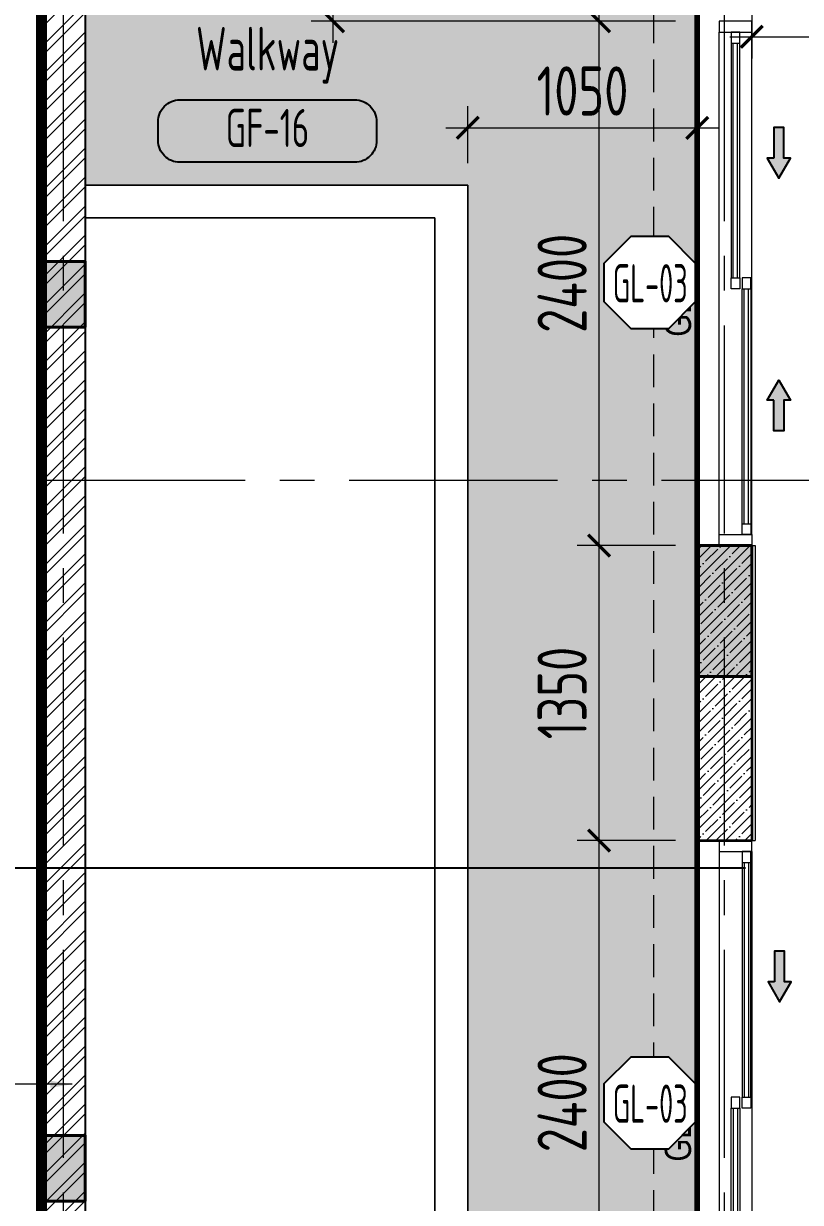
# Model space of a CAD drawing. Header units: millimetres. Extents: x -8913 to 62688, y -13000 to 43000.
# Drawn here: x -82 to 3472, y 9694 to 15089 of the extents above; entities that cross this region are included whole.
import ezdxf
from ezdxf.enums import TextEntityAlignment as Align
from ezdxf.xclip import XClip

# ---------------------------------------------------------------- set-up
doc = ezdxf.new("R2010")
doc.units = ezdxf.units.MM
doc.header["$MEASUREMENT"] = 0
doc.header["$XCLIPFRAME"] = 0
doc.header["$PDMODE"] = 1
for name, pattern in [('1735 X DT-5BR-GFP$0$DASHED', [0.75, 0.5, -0.25]), ('1735 X DT-5BR-Grids$0$CENTER2', [28.575, 19.05, -3.175, 3.175, -3.175]), ('1735 X DT-5BR-Plot Limit$0$PHANTOM', [2.5, 1.25, -0.25, 0.25, -0.25, 0.25, -0.25])]:
    doc.linetypes.add(name, pattern=pattern)
for name, color, linetype, lineweight in [('02-Col-DT-5BR-Ground$0$ST--B Column', 4, 'Continuous', 40), ('02-Col-DT-5BR-Ground$0$ST--Column', 4, 'Continuous', 40), ('05--LEADER', 8, 'Continuous', 13), ('07--DIM-2', 2, 'Continuous', 25), ('08--SPACENUMBER', 2, 'Continuous', 25), ('08--SPACEREF', 3, 'Continuous', 25), ('08--WINREF', 7, 'Continuous', 25), ('1735 X DT-5BR-GFP$0$06--LINE ABOVE', 9, '1735 X DT-5BR-GFP$0$DASHED', 15), ('1735 X DT-5BR-GFP$0$F--BLOCKWALL-3--INSULATED', 3, 'Continuous', 35), ('1735 X DT-5BR-GFP$0$F--BLOCKWALL-HATCH--INSULATED', 251, 'Continuous', 13), ('1735 X DT-5BR-GFP$0$L--DOORS-1', 9, 'Continuous', 18), ('1735 X DT-5BR-GFP$0$L--DOORS-2', 2, 'Continuous', 25), ('1735 X DT-5BR-GFP$0$L--WINDOW-0', 8, 'Continuous', 13), ('1735 X DT-5BR-GFP$0$L--WINDOW-1', 9, 'Continuous', 18), ('1735 X DT-5BR-GFP$0$L--WINDOW-2', 2, 'Continuous', 15), ('1735 X DT-5BR-GFP$0$M--PLASTER-0', 8, 'Continuous', 9), ('1735 X DT-5BR-GFP-Ext$0$A-HATCH ID PAVING', 251, 'Continuous', 0), ('1735 X DT-5BR-GFP-Ext$0$F--BLOCKWALL-2', 2, 'Continuous', 25), ('1735 X DT-5BR-GFP-Ext$0$F--BLOCKWALL-HATCH', 8, 'Continuous', 13), ('1735 X DT-5BR-GFP-Ext$0$Q--KERBS', 1, 'Continuous', 18), ('1735 X DT-5BR-Grids$0$03--GRID', 252, '1735 X DT-5BR-Grids$0$CENTER2', 5), ('1735 X DT-5BR-Grids$0$08--DETREF', 7, 'Continuous', 25), ('1735 X DT-5BR-Grids$0$08--SECTREF', 7, 'Continuous', 25), ('1735 X DT-5BR-Grids$0$08--SECTREF-1', 2, 'Continuous', 25), ('1735 X DT-5BR-Grids$0$08--SECTREF-2', 4, 'Continuous', 35), ('1735 X DT-5BR-Grids$0$08--SECTREF-LINE', 7, 'Continuous', 25), ('Z--X-REF', 7, 'Continuous', 0)]:
    doc.layers.add(name, color=color, linetype=linetype, lineweight=lineweight)
for name, color, linetype in [('02-Col-DT-5BR-Ground$0$ST--B Column Hatch', 253, 'Continuous'), ('02-Col-DT-5BR-Ground$0$ST--Column Hatch', 253, 'Continuous'), ('08--SPACENUMBER-1', 8, 'Continuous'), ('08--WINREF-1', 8, 'Continuous'), ('1735 X DT-5BR-GFP$0$G-COLR-252', 252, 'Continuous'), ('1735 X DT-5BR-Plot Limit$0$Z- Plot', 1, '1735 X DT-5BR-Plot Limit$0$PHANTOM'), ('1735 X DT-5BR-Plot Limit$0$Z-BUILDING SETBACK', 150, '1735 X DT-5BR-Plot Limit$0$PHANTOM')]:
    doc.layers.add(name, color=color, linetype=linetype)
for name, color, linetype, lineweight, plot in [('1735 X DT-5BR-GFP$0$00--Glazing No', 6, 'Continuous', 0, False), ('1735 X DT-5BR-GFP$0$X-Wipeout 1', 251, 'Continuous', 25, False), ('1735 X DT-5BR-GFP-Ext$0$00--ORIGIN', 6, 'Continuous', 0, False)]:
    doc.layers.add(name, color=color, linetype=linetype, lineweight=lineweight, plot=plot)
doc.styles.add('1735 X DT-5BR-GFP$0$style1', font='arial.ttf', dxfattribs={"width": 0.8, "height": 250})
doc.styles.add('1735 X DT-5BR-Grids$0$ISO', font='isocp2.shx', dxfattribs={"width": 0.8})
doc.styles.add('ISO', font='isocp2.shx', dxfattribs={"width": 0.8})
doc.dimstyles.new('1-100_AR', dxfattribs={"dimtxt": 225, "dimasz": 100, "dimexe": 100, "dimexo": 100, "dimgap": 0, "dimtad": 0, "dimdec": 0, "dimzin": 12, "dimdsep": 46, "dimtxsty": 'ISO', "dimblk": 'ARCHTICK', "dimcen": 100, "dimdle": 100, "dimclrd": 8, "dimclre": 9, "dimclrt": 2, "dimadec": 0, "dimazin": 0, "dimtfac": 1, "dimtdec": 0, "dimtmove": 0, "dimatfit": 2, "dimldrblk": 'ARCHTICK', "dimfxl": 1, "dimtvp": 0.75, "dimtolj": 1, "dimtzin": 12, "dimlwd": 9, "dimlwe": 9, "dimarcsym": 0})
doc.dimstyles.new('Copy of 1-100_AR LEADER', dxfattribs={"dimtxt": 200, "dimasz": 100, "dimexe": 100, "dimexo": 100, "dimgap": 0, "dimtad": 0, "dimdec": 0, "dimzin": 12, "dimdsep": 46, "dimtxsty": 'ISO', "dimcen": 150, "dimdle": 100, "dimclrd": 8, "dimclre": 9, "dimclrt": 2, "dimadec": 0, "dimazin": 0, "dimtfac": 1, "dimtdec": 0, "dimtmove": 0, "dimatfit": 2, "dimfxl": 1, "dimtvp": 0.75, "dimtolj": 1, "dimtzin": 12, "dimlwd": 9, "dimlwe": 9, "dimarcsym": 0})

# ---------------------------------------------------------------- blocks, each defined once
blk = doc.blocks.new('*U425')
at = {"layer": '1735 X DT-5BR-GFP$0$L--WINDOW-0'}
for p, q in [((1450, 0), (-850, 0)), ((325, -5), (1400, -5)), ((1400, -45), (325, -45)), ((275, -55), (-800, -55)), ((-800, -95), (275, -95)), ((1450, -150), (-850, -150)), ((1500, -250), (-900, -250))]:
    blk.add_line(p, q, dxfattribs=at)
at = {"layer": '1735 X DT-5BR-GFP$0$L--WINDOW-1'}
for p, q in [((1400, -15), (325, -15)), ((1400, -35), (325, -35)), ((275, -65), (-800, -65)), ((275, -85), (-800, -85))]:
    blk.add_line(p, q, dxfattribs=at)
at = {"layer": '1735 X DT-5BR-GFP$0$L--WINDOW-2'}
for points in [[(1500, -150), (1450, -150), (1450, 0), (1500, 0)], [(-900, -150), (-850, -150), (-850, 0), (-900, 0)], [(275, -45), (325, -45), (325, -5), (275, -5)], [(1450, -45), (1400, -45), (1400, -5), (1450, -5)], [(-850, -95), (-800, -95), (-800, -55), (-850, -55)], [(325, -95), (275, -95), (275, -55), (325, -55)]]:
    blk.add_lwpolyline(points, close=True, dxfattribs=at)
blk = doc.blocks.new('1735 X DT-5BR-GFP$0$arrow 1')
blk.add_wipeout([(-232, 23.4), (-91.3, 23.4), (-91.3, 52.7), (0, 0), (-91.3, -52.7), (-91.3, -23.4), (-232, -23.4)]).dxf.layer = '1735 X DT-5BR-GFP$0$X-Wipeout 1'
at = {"layer": '1735 X DT-5BR-GFP$0$L--DOORS-1', "transparency": 33554623}
h = blk.add_hatch(color=252, dxfattribs=at)
h.dxf.hatch_style = 1
h.paths.add_polyline_path([(-232, 23.4), (-91.3, 23.4), (-91.3, 52.7), (0, 0), (-91.3, -52.7), (-91.3, -23.4), (-232, -23.4)])
at = {"layer": '1735 X DT-5BR-GFP$0$L--DOORS-2'}
blk.add_lwpolyline([(-91.3, 23.4), (-91.3, 52.7), (0, 0), (-91.3, -52.7), (-91.3, -23.4), (-232, -23.4), (-232, 23.4), (-91.3, 23.4)], dxfattribs=at)
blk = doc.blocks.new('02-Col-DT-5BR-Ground')
at = {"layer": '02-Col-DT-5BR-Ground$0$ST--B Column Hatch'}
h = blk.add_hatch(color=256, dxfattribs=at)
h.dxf.hatch_style = 1
h.paths.add_polyline_path([(200, 13700), (0, 13700), (0, 14000), (200, 14000)])
h = blk.add_hatch(color=256, dxfattribs=at)
h.dxf.hatch_style = 1
h.paths.add_polyline_path([(200, 9700), (0, 9700), (0, 10000), (200, 10000)])
at = {"layer": '02-Col-DT-5BR-Ground$0$ST--Column Hatch'}
h = blk.add_hatch(color=256, dxfattribs=at)
h.dxf.hatch_style = 1
h.paths.add_polyline_path([(3250, 12700), (3000, 12700), (3000, 12100), (3250, 12100)])
at = {"layer": '02-Col-DT-5BR-Ground$0$ST--B Column'}
for points in [[(200, 13700), (0, 13700), (0, 14000), (200, 14000)], [(200, 9700), (0, 9700), (0, 10000), (200, 10000)]]:
    blk.add_lwpolyline(points, close=True, dxfattribs=at)
at = {"layer": '02-Col-DT-5BR-Ground$0$ST--Column'}
blk.add_lwpolyline([(3250, 12700), (3000, 12700), (3000, 12100), (3250, 12100)], close=True, dxfattribs=at)
blk = doc.blocks.new('1735 X DT-5BR-GFP')
at = {"layer": '1735 X DT-5BR-GFP$0$F--BLOCKWALL-HATCH--INSULATED'}
h = blk.add_hatch(dxfattribs=at)
h.set_pattern_fill('ANSI35', color=256, scale=250, style=0)
h.paths.add_polyline_path([(3250, 12700), (3000, 12700), (3000, 11350), (3250, 11350)])
at = {"layer": '1735 X DT-5BR-GFP$0$06--LINE ABOVE', "ltscale": 300}
blk.add_lwpolyline([(3000, 20100), (2800, 20100), (2800, 7800), (7350, 7800), (7350, 6250), (15200, 6250), (15200, 23000), (7700, 23000), (7700, 24700), (2800, 24700), (2800, 21100), (3000, 21100)], dxfattribs=at)
at = {"layer": '1735 X DT-5BR-GFP$0$F--BLOCKWALL-3--INSULATED'}
for p, q in [((3000, 12700), (3000, 11350)), ((3250, 12700), (3250, 11350))]:
    blk.add_line(p, q, dxfattribs=at)
for points in [[(3000, 12700), (3250, 12700)], [(3000, 11350), (3250, 11350)]]:
    blk.add_lwpolyline(points, dxfattribs=at)
at = {"layer": '1735 X DT-5BR-GFP$0$M--PLASTER-0'}
for p, q in [((3250, 12700), (3265, 12700)), ((3265, 12700), (3264.9, 11350)), ((3249.9, 11350), (3264.9, 11350))]:
    blk.add_line(p, q, dxfattribs=at)
at = {"layer": '1735 X DT-5BR-GFP$0$G-COLR-252', "rotation": 270}
blk.add_blockref('*U425', (3250, 14200), dxfattribs=at)
at = {"layer": '1735 X DT-5BR-GFP$0$G-COLR-252', "xscale": -1, "rotation": 270}
blk.add_blockref('*U425', (3250, 9850), dxfattribs=at)
at = {"layer": '1735 X DT-5BR-GFP$0$00--Glazing No', "char_height": 120, "width": 687.788, "attachment_point": 5, "rotation": 90, "style": '1735 X DT-5BR-GFP$0$style1'}
for insert in [(2912.6, 13842.4), (2912.6, 10067.3)]:
    blk.add_mtext('{\\fSWIS721 BT|b0|i0|c0|p50;GL-03}', dxfattribs=dict(at, insert=insert))
at = {"layer": '1735 X DT-5BR-GFP$0$L--WINDOW-2', "xscale": -1, "rotation": 90}
for p in [(3373.5, 14381.5), (3376.7, 10612.4)]:
    blk.add_blockref('1735 X DT-5BR-GFP$0$arrow 1', p, dxfattribs=at)
at = {"layer": '1735 X DT-5BR-GFP$0$L--WINDOW-2', "rotation": 90}
blk.add_blockref('1735 X DT-5BR-GFP$0$arrow 1', (3373.5, 13456.6), dxfattribs=at)
at = {"layer": '1735 X DT-5BR-GFP$0$06--LINE ABOVE'}
blk.add_blockref('02-Col-DT-5BR-Ground', (0, 0), dxfattribs=at)
blk = doc.blocks.new('FGRTGR')
at = {"layer": '08--SPACENUMBER-1'}
blk.add_lwpolyline([(-400, 340.8), (400, 340.8, -0.414214), (500, 240.8), (500.2, 154.9, -0.414214), (400.2, 54.9), (-400, 54.9, -0.414214), (-500, 154.9), (-500, 240.8, -0.414214)], format="xyb", close=True, dxfattribs=at)
at = {"layer": '08--SPACENUMBER', "style": 'ISO', "width": 0.7, "flags": 4}
blk.add_attdef('01', text='', height=175, dxfattribs=at).set_placement((0.5, 212.4), align=Align.MIDDLE)
at = {"layer": '08--SPACEREF', "style": 'ISO', "width": 0.7, "flags": 4}
for p in [(1.4, 839.9), (1.4, 475)]:
    blk.add_attdef('S', text='', height=200, dxfattribs=at).set_placement(p, align=Align.CENTER)
blk = doc.blocks.new('_ArchTick')
at = {"color": 0, "const_width": 0.15}
blk.add_lwpolyline([(-0.5, -0.5), (0.5, 0.5)], dxfattribs=at)
blk = doc.blocks.new('*D41')
at = {"layer": '07--DIM-2', "color": 8, "lineweight": 9, "transparency": 16777216}
blk.add_line((2550.6, 8850), (2550.7, 11450), dxfattribs=at)
at = {"layer": '07--DIM-2', "color": 9, "lineweight": 9, "transparency": 16777216}
for p, q in [((2900, 11350), (2450.7, 11350)), ((2900, 8950), (2450.6, 8950))]:
    blk.add_line(p, q, dxfattribs=at)
at = {"layer": 'Defpoints', "color": 0, "transparency": 16777216}
for p in [(2550.7, 11350), (3000, 11350), (3000, 8950)]:
    blk.add_point(p, dxfattribs=at)
at = {"layer": '07--DIM-2', "color": 8, "lineweight": 9, "transparency": 16777216, "xscale": 100, "yscale": 100, "zscale": 100}
for p, rotation in [((2550.7, 11350), 89.99899311219905), ((2550.6, 8950), 269.9989931121991)]:
    blk.add_blockref('_ArchTick', p, dxfattribs=dict(at, rotation=rotation))
at = {"layer": '07--DIM-2', "color": 2, "transparency": 16777216, "insert": (2381.9, 10150), "char_height": 225, "attachment_point": 5, "rotation": 89.999, "style": 'ISO'}
blk.add_mtext('\\A1;2400', dxfattribs=at)
blk = doc.blocks.new('*D42')
at = {"layer": '07--DIM-2', "color": 8, "lineweight": 9, "transparency": 16777216}
blk.add_line((2550.7, 11250), (2550.7, 12800.1), dxfattribs=at)
at = {"layer": '07--DIM-2', "color": 9, "lineweight": 9, "transparency": 16777216}
for p, q in [((2900, 12700), (2450.7, 12700.1)), ((2900, 11350), (2450.7, 11350))]:
    blk.add_line(p, q, dxfattribs=at)
at = {"layer": 'Defpoints', "color": 0, "transparency": 16777216}
for p in [(2550.7, 12700.1), (3000, 12700), (3000, 11350)]:
    blk.add_point(p, dxfattribs=at)
at = {"layer": '07--DIM-2', "color": 8, "lineweight": 9, "transparency": 16777216, "xscale": 100, "yscale": 100, "zscale": 100}
for p, rotation in [((2550.7, 12700.1), 89.99899311219905), ((2550.7, 11350), 269.9989931121991)]:
    blk.add_blockref('_ArchTick', p, dxfattribs=dict(at, rotation=rotation))
at = {"layer": '07--DIM-2', "color": 2, "transparency": 16777216, "insert": (2381.9, 12025), "char_height": 225, "attachment_point": 5, "rotation": 89.999, "style": 'ISO'}
blk.add_mtext('\\A1;1350', dxfattribs=at)
blk = doc.blocks.new('*D43')
at = {"layer": '07--DIM-2', "color": 8, "lineweight": 9, "transparency": 16777216}
blk.add_line((2550.7, 12600.1), (2550.7, 15200.1), dxfattribs=at)
at = {"layer": '07--DIM-2', "color": 9, "lineweight": 9, "transparency": 16777216}
for p, q in [((2900, 15100), (2450.7, 15100.1)), ((2900, 12700), (2450.7, 12700.1))]:
    blk.add_line(p, q, dxfattribs=at)
at = {"layer": 'Defpoints', "color": 0, "transparency": 16777216}
for p in [(2550.7, 15100.1), (3000, 15100), (3000, 12700)]:
    blk.add_point(p, dxfattribs=at)
at = {"layer": '07--DIM-2', "color": 8, "lineweight": 9, "transparency": 16777216, "xscale": 100, "yscale": 100, "zscale": 100}
for p, rotation in [((2550.7, 15100.1), 89.99899311219905), ((2550.7, 12700.1), 269.9989931121991)]:
    blk.add_blockref('_ArchTick', p, dxfattribs=dict(at, rotation=rotation))
at = {"layer": '07--DIM-2', "color": 2, "transparency": 16777216, "insert": (2381.9, 13900.1), "char_height": 225, "attachment_point": 5, "rotation": 89.999, "style": 'ISO'}
blk.add_mtext('\\A1;2400', dxfattribs=at)
blk = doc.blocks.new('*D44')
at = {"layer": '07--DIM-2', "color": 8, "lineweight": 9, "transparency": 16777216}
blk.add_line((1333.8, 15000.1), (1333.9, 16900), dxfattribs=at)
at = {"layer": '07--DIM-2', "color": 9, "lineweight": 9, "transparency": 16777216}
for p, q in [((2900, 16800), (1233.9, 16800)), ((2900, 15100), (1233.8, 15100.1))]:
    blk.add_line(p, q, dxfattribs=at)
at = {"layer": 'Defpoints', "color": 0, "transparency": 16777216}
for p in [(1333.9, 16800), (3000, 16800), (3000, 15100)]:
    blk.add_point(p, dxfattribs=at)
at = {"layer": '07--DIM-2', "color": 8, "lineweight": 9, "transparency": 16777216, "xscale": 100, "yscale": 100, "zscale": 100}
for p, rotation in [((1333.9, 16800), 89.99899311219905), ((1333.8, 15100.1), 269.9989931121991)]:
    blk.add_blockref('_ArchTick', p, dxfattribs=dict(at, rotation=rotation))
at = {"layer": '07--DIM-2', "color": 2, "transparency": 16777216, "insert": (1165.1, 15950.1), "char_height": 225, "attachment_point": 5, "rotation": 89.999, "style": 'ISO'}
blk.add_mtext('\\A1;1700', dxfattribs=at)
blk = doc.blocks.new('WIN-NO')
blk.add_wipeout([(-109.6, 298.1), (-285.4, 122.3), (-285.4, -126.2), (-109.6, -301.9), (138.9, -301.9), (314.6, -126.2), (314.6, 122.3), (138.9, 298.1)])
at = {"layer": '08--WINREF-1'}
blk.add_lwpolyline([(-109.6, 298.1), (-285.4, 122.3), (-285.4, -126.2), (-109.6, -301.9), (138.9, -301.9), (314.6, -126.2), (314.6, 122.3), (138.9, 298.1)], close=True, dxfattribs=at)
at = {"layer": '08--WINREF', "style": 'ISO', "width": 0.6}
blk.add_attdef('WINDOWNO', text='', height=250, dxfattribs=at).set_placement((17.8, -6.7), align=Align.MIDDLE)
blk = doc.blocks.new('*D103')
at = {"layer": '07--DIM-2', "color": 9, "lineweight": 9, "transparency": 16777216}
for p, q in [((1950, 14450), (1950, 14711.7)), ((2999.9, 14511.7), (2999.9, 14511.7))]:
    blk.add_line(p, q, dxfattribs=at)
at = {"layer": '07--DIM-2', "color": 8, "lineweight": 9, "transparency": 16777216}
blk.add_line((1850, 14611.7), (3099.9, 14611.7), dxfattribs=at)
at = {"layer": 'Defpoints', "color": 0, "transparency": 16777216}
for p in [(2999.9, 14611.7, 0), (2999.9, 14611.7), (1950, 14350)]:
    blk.add_point(p, dxfattribs=at)
at = {"layer": '07--DIM-2', "color": 8, "lineweight": 9, "transparency": 16777216, "xscale": 100, "yscale": 100, "zscale": 100}
for p, rotation in [((1950, 14611.7), 180.0003994152914), ((2999.9, 14611.7), 0.0003994152913605159)]:
    blk.add_blockref('_ArchTick', p, dxfattribs=dict(at, rotation=rotation))
at = {"layer": '07--DIM-2', "color": 2, "transparency": 16777216, "insert": (2475, 14780.5), "char_height": 225, "attachment_point": 5, "rotation": 0.0004, "style": 'ISO'}
blk.add_mtext('\\A1;1050', dxfattribs=at)
blk = doc.blocks.new('*D163')
at = {"layer": '07--DIM-2', "color": 9, "lineweight": 9, "transparency": 16777216}
for p, q in [((3250, 15740.4), (3250, 14928.8)), ((10050, 15740.4), (10050, 14928.8))]:
    blk.add_line(p, q, dxfattribs=at)
at = {"layer": '07--DIM-2', "color": 8, "lineweight": 9, "transparency": 16777216}
blk.add_line((3150, 15028.8), (10150, 15028.8), dxfattribs=at)
at = {"layer": 'Defpoints', "color": 0, "transparency": 16777216}
for p in [(3250, 15840.4), (10050, 15840.4), (10050, 15028.8)]:
    blk.add_point(p, dxfattribs=at)
at = {"layer": '07--DIM-2', "color": 8, "lineweight": 9, "transparency": 16777216, "xscale": 100, "yscale": 100, "zscale": 100, "rotation": 180}
blk.add_blockref('_ArchTick', (3250, 15028.8), dxfattribs=at)
at = {"layer": '07--DIM-2', "color": 8, "lineweight": 9, "transparency": 16777216, "xscale": 100, "yscale": 100, "zscale": 100}
blk.add_blockref('_ArchTick', (10050, 15028.8), dxfattribs=at)
at = {"layer": '07--DIM-2', "color": 2, "transparency": 16777216, "insert": (6650, 15197.5), "char_height": 225, "attachment_point": 5, "style": 'ISO'}
blk.add_mtext('\\A1;6800', dxfattribs=at)
blk = doc.blocks.new('*U464')
at = {"layer": '1735 X DT-5BR-Grids$0$08--SECTREF'}
h = blk.add_hatch(color=256, dxfattribs=at)
h.paths.add_polyline_path([(-5603.6, 0), (-5810.7, 0), (-5457.1, 353.6, 0.198912)])
h.paths.add_polyline_path([(-5457.1, 353.6), (-5103.6, 707.1), (-4750, 353.6, 0.414214)])
h.paths.add_polyline_path([(-4603.6, 0, 0.198912), (-4750, 353.6), (-4396.4, 0)])
blk.add_line((-4603.6, 0), (-5603.6, 0))
at = {"layer": '1735 X DT-5BR-Grids$0$08--DETREF'}
blk.add_line((-1603.6, 0), (0, 0), dxfattribs=at)
at = {"layer": '1735 X DT-5BR-Grids$0$08--SECTREF'}
for p, q in [((-5810.7, 0), (-5603.6, 0)), ((-4603.6, 0), (-2603.6, 0)), ((-4396.4, 0), (-4325.7, -70.7)), ((-2270.2, 0), (-1936.9, 0))]:
    blk.add_line(p, q, dxfattribs=at)
for points in [[(-5032.8, 777.8), (-5103.6, 707.1), (-5174.3, 777.8)], [(-5810.7, 0), (-5103.6, 707.1), (-4396.4, 0)], [(-5910.7, 0), (-5810.7, 0), (-5881.4, -70.7)]]:
    blk.add_lwpolyline(points, dxfattribs=at)
blk.add_circle((-5103.6, 0), 500, dxfattribs=at)
at = {"layer": '1735 X DT-5BR-Grids$0$08--SECTREF-1', "style": '1735 X DT-5BR-Grids$0$ISO', "width": 0.8, "flags": 4}
blk.add_attdef('DRG-NO', text='', height=250, dxfattribs=at).set_placement((-5103.6, -191.3), align=Align.MIDDLE_CENTER)
at = {"layer": '1735 X DT-5BR-Grids$0$08--SECTREF-2', "style": '1735 X DT-5BR-Grids$0$ISO', "width": 0.8, "flags": 4}
blk.add_attdef('SECTION', text='', height=350, dxfattribs=at).set_placement((-5103.6, 229.3), align=Align.MIDDLE_CENTER)
blk = doc.blocks.new('1735 X DT-5BR-Grids')
at = {"layer": '1735 X DT-5BR-Grids$0$03--GRID', "ltscale": 50}
for p, q in [((100, -2960.853), (100, 33283.323)), ((3125, -2960.853), (3125, 33283.323)), ((-2878.651, 12999.999), (20742.863, 12999.999))]:
    blk.add_line(p, q, dxfattribs=at)
at = {"layer": '1735 X DT-5BR-Grids$0$08--SECTREF-LINE', "color": 4, "linetype": '1735 X DT-5BR-Grids$0$CENTER2', "ltscale": 100}
blk.add_line((1315.536, 11225.187), (15143.186, 11225.187), dxfattribs=at)
at = {"layer": '1735 X DT-5BR-Grids$0$08--SECTREF'}
blk.add_blockref('*U464', (1315.536, 11225.187), dxfattribs=at).add_auto_attribs({'SECTION': 'B', 'DRG-NO': 'A 240'})
blk = doc.blocks.new('1735 X DT-5BR-GFP-Ext')
at = {"layer": '1735 X DT-5BR-GFP-Ext$0$A-HATCH ID PAVING'}
h = blk.add_hatch(dxfattribs=at)
h.set_pattern_fill('AR-HBONE', color=253, scale=25)
h.paths.add_polyline_path([(2100, 19999.6), (3000, 19999.6), (3000, 24500), (7500, 24500), (7500, 22800), (10400, 22800), (15000, 22800), (15000, 6450), (10000, 6450), (10000, 5850), (7500, 5850), (7500, 8000), (3000, 8000), (2999.9, 15300), (2450, 15300), (2450, 16500), (3000, 16500), (3000, 18600), (2100, 18600)], flags=16)
h.paths.add_polyline_path([(1799.8, 23300), (200, 23300), (200, 14350), (1950, 14350), (1950, 6399.7), (6400, 6400), (6400, 200), (7350, 200), (9650, 200), (10000, 200), (10000, 4650), (15000, 4650), (15000, 299.8), (15500, 299.8), (15875, 299.9), (17450, 299.8), (17450, 1606.8), (16050, 1606.8), (16050, 23850), (8550, 23850), (8550, 25550), (2950, 25550), (2950, 26700), (2900, 26700), (2900, 26800), (2000, 26800), (2000, 26700), (2000, 26700), (1950, 26700), (1950, 23300.1)])
at = {"layer": '1735 X DT-5BR-GFP-Ext$0$F--BLOCKWALL-HATCH'}
h = blk.add_hatch(dxfattribs=at)
h.set_pattern_fill('ANSI32', color=256, scale=250)
h.paths.add_polyline_path([(18000, 30000), (0, 30000), (0, 6400), (200, 6400), (200, 29800), (18000, 29800)])
at = {"layer": '1735 X DT-5BR-GFP-Ext$0$00--ORIGIN', "elevation": 0}
blk.add_lwpolyline([(1950, 26700), (1950, 23300.1), (1799.8, 23300), (200, 23300), (200, 14350), (1950, 14350), (1950, 6399.7), (6400, 6400), (6400, 200), (7350, 200), (9650, 200), (10000, 200), (10000, 4650), (15000, 4650), (15000, 299.8), (15500, 299.8), (15875, 299.9), (17450, 299.8), (17450, 1606.8), (16050, 1606.8), (16050, 23850), (8550, 23850), (8550, 25550)], dxfattribs=at)
blk.add_lwpolyline([(2100, 19999.6), (3000, 19999.6), (3000, 24500), (7500, 24500), (7500, 22800), (10400, 22800), (15000, 22800), (15000, 6450), (10000, 6450), (10000, 5850), (7500, 5850), (7500, 8000), (3000, 8000), (2999.9, 15300), (2450, 15300), (2450, 16500), (3000, 16500), (3000, 18600), (2100, 18600)], close=True, dxfattribs=at)
at = {"layer": '1735 X DT-5BR-GFP-Ext$0$00--ORIGIN'}
blk.add_lwpolyline([(1800.1, 6400), (200, 6400), (200, 14200), (1800, 14200)], close=True, dxfattribs=at)
at = {"layer": '1735 X DT-5BR-GFP-Ext$0$F--BLOCKWALL-2'}
blk.add_line((200, 29800), (200, 0), dxfattribs=at)
blk.add_lwpolyline([(18000, 0), (18000, 30000), (0, 30000), (0, 6400)], dxfattribs=at)
at = {"layer": '1735 X DT-5BR-GFP-Ext$0$Q--KERBS'}
for p, q in [((1950, 14350, 0), (200, 14350, 0)), ((1800, 14200, 0), (200, 14200, 0))]:
    blk.add_line(p, q, dxfattribs=at)
for points in [[(1950, 6399.7), (1950, 14350)], [(1800, 6400), (1800, 14200)]]:
    blk.add_lwpolyline(points, dxfattribs=at)
blk = doc.blocks.new('1735 X DT-5BR-Plot Limit')
at = {"layer": '1735 X DT-5BR-Plot Limit$0$Z- Plot', "color": 12, "ltscale": 500, "true_color": 0xdb0000, "const_width": 50}
blk.add_lwpolyline([(18000, 0), (0, 0), (0, 30000.001), (18000, 30000.001)], close=True, dxfattribs=at)
at = {"layer": '1735 X DT-5BR-Plot Limit$0$Z-BUILDING SETBACK', "ltscale": 500, "const_width": 25}
blk.add_lwpolyline([(15000, 3000), (3000, 3000), (3000, 27000.001), (15000, 27000.001)], close=True, dxfattribs=at)

msp = doc.modelspace()

# ---------------------------------------------------------------- block references
at = {"layer": 'Z--X-REF'}
msp.add_blockref('1735 X DT-5BR-GFP-Ext', (0, 0), dxfattribs=at)

# ---------------------------------------------------------------- next in the draw order: block references
ref = msp.add_blockref('1735 X DT-5BR-GFP', (0, 0), dxfattribs=at)
XClip(ref).set_block_clipping_path([(-588.6123145858, -1067.9046505302), (17664.3925911275, 31096.0074428726)])

# ---------------------------------------------------------------- next in the draw order: block references
msp.add_blockref('1735 X DT-5BR-Grids', (0, 0))
at = {"layer": '08--SPACEREF'}
ref = msp.add_blockref('FGRTGR', (1033, 14399.2), dxfattribs=dict(at, rotation=5.172664063984508e-06))
ref.add_attrib('S', 'Walkway', dxfattribs={"height": 200, "rotation": 0, "style": 'ISO', "width": 0.7}).set_placement((1034.4, 14874.2), align=Align.CENTER)
ref.add_attrib('01', 'GF-16', dxfattribs={"layer": '08--SPACENUMBER', "height": 175, "rotation": 0, "style": 'ISO', "width": 0.7}).set_placement((1033.5, 14611.6), align=Align.MIDDLE)
at = {"layer": 'Z--X-REF'}
msp.add_blockref('1735 X DT-5BR-Plot Limit', (0, 0), dxfattribs=at)

# ---------------------------------------------------------------- next in the draw order: dimensions: what is measured, and where the dimension line sits
at = {"layer": '07--DIM-2'}
for base, p1, p2, angle, picture, middle in [((1333.9, 16800), (3000, 15100), (3000, 16800), 269.999, '*D44', (1165.1, 15950.1)), ((2550.7, 15100.1), (3000, 12700), (3000, 15100), 269.999, '*D43', (2381.9, 13900.1)), ((2999.9, 14611.7), (1950, 14350), (2999.9, 14611.7, 0), 180.0004, '*D103', (2475, 14780.5)), ((2550.7, 12700.1), (3000, 11350), (3000, 12700), 269.999, '*D42', (2381.9, 12025)), ((2550.7, 11350), (3000, 8950), (3000, 11350), 269.999, '*D41', (2381.9, 10150))]:
    dim = msp.add_linear_dim(base=base, p1=p1, p2=p2, angle=angle, dimstyle='1-100_AR', override={"dimtmove": 1}, dxfattribs=at)
    dim.commit()
    dim.dimension.update_dxf_attribs({"geometry": picture, "text_midpoint": middle})
dim = msp.add_linear_dim(base=(10050, 15028.8), p1=(3250, 15840.4), p2=(10050, 15840.4), dimstyle='1-100_AR', dxfattribs=at)
dim.commit()
dim.dimension.update_dxf_attribs({"geometry": '*D163', "text_midpoint": (6650, 15197.5)})

# ---------------------------------------------------------------- next in the draw order: leaders
at = {"layer": '05--LEADER'}
msp.add_leader([(139.6, 10234.6), (-2349, 10234.6)], dimstyle='Copy of 1-100_AR LEADER', override={"dimgap": 0, "dimtad": 0}, dxfattribs=at)

# ---------------------------------------------------------------- next in the draw order: block references
at = {"layer": '08--SPACENUMBER-1', "xscale": 0.7, "yscale": 0.7, "zscale": 0.7}
for p in [(2772.6, 13905.5), (2772.6, 10150.5)]:
    msp.add_blockref('WIN-NO', p, dxfattribs=at).add_auto_attribs({'WINDOWNO': 'GL-03'})

doc.saveas('drawing.dxf')
